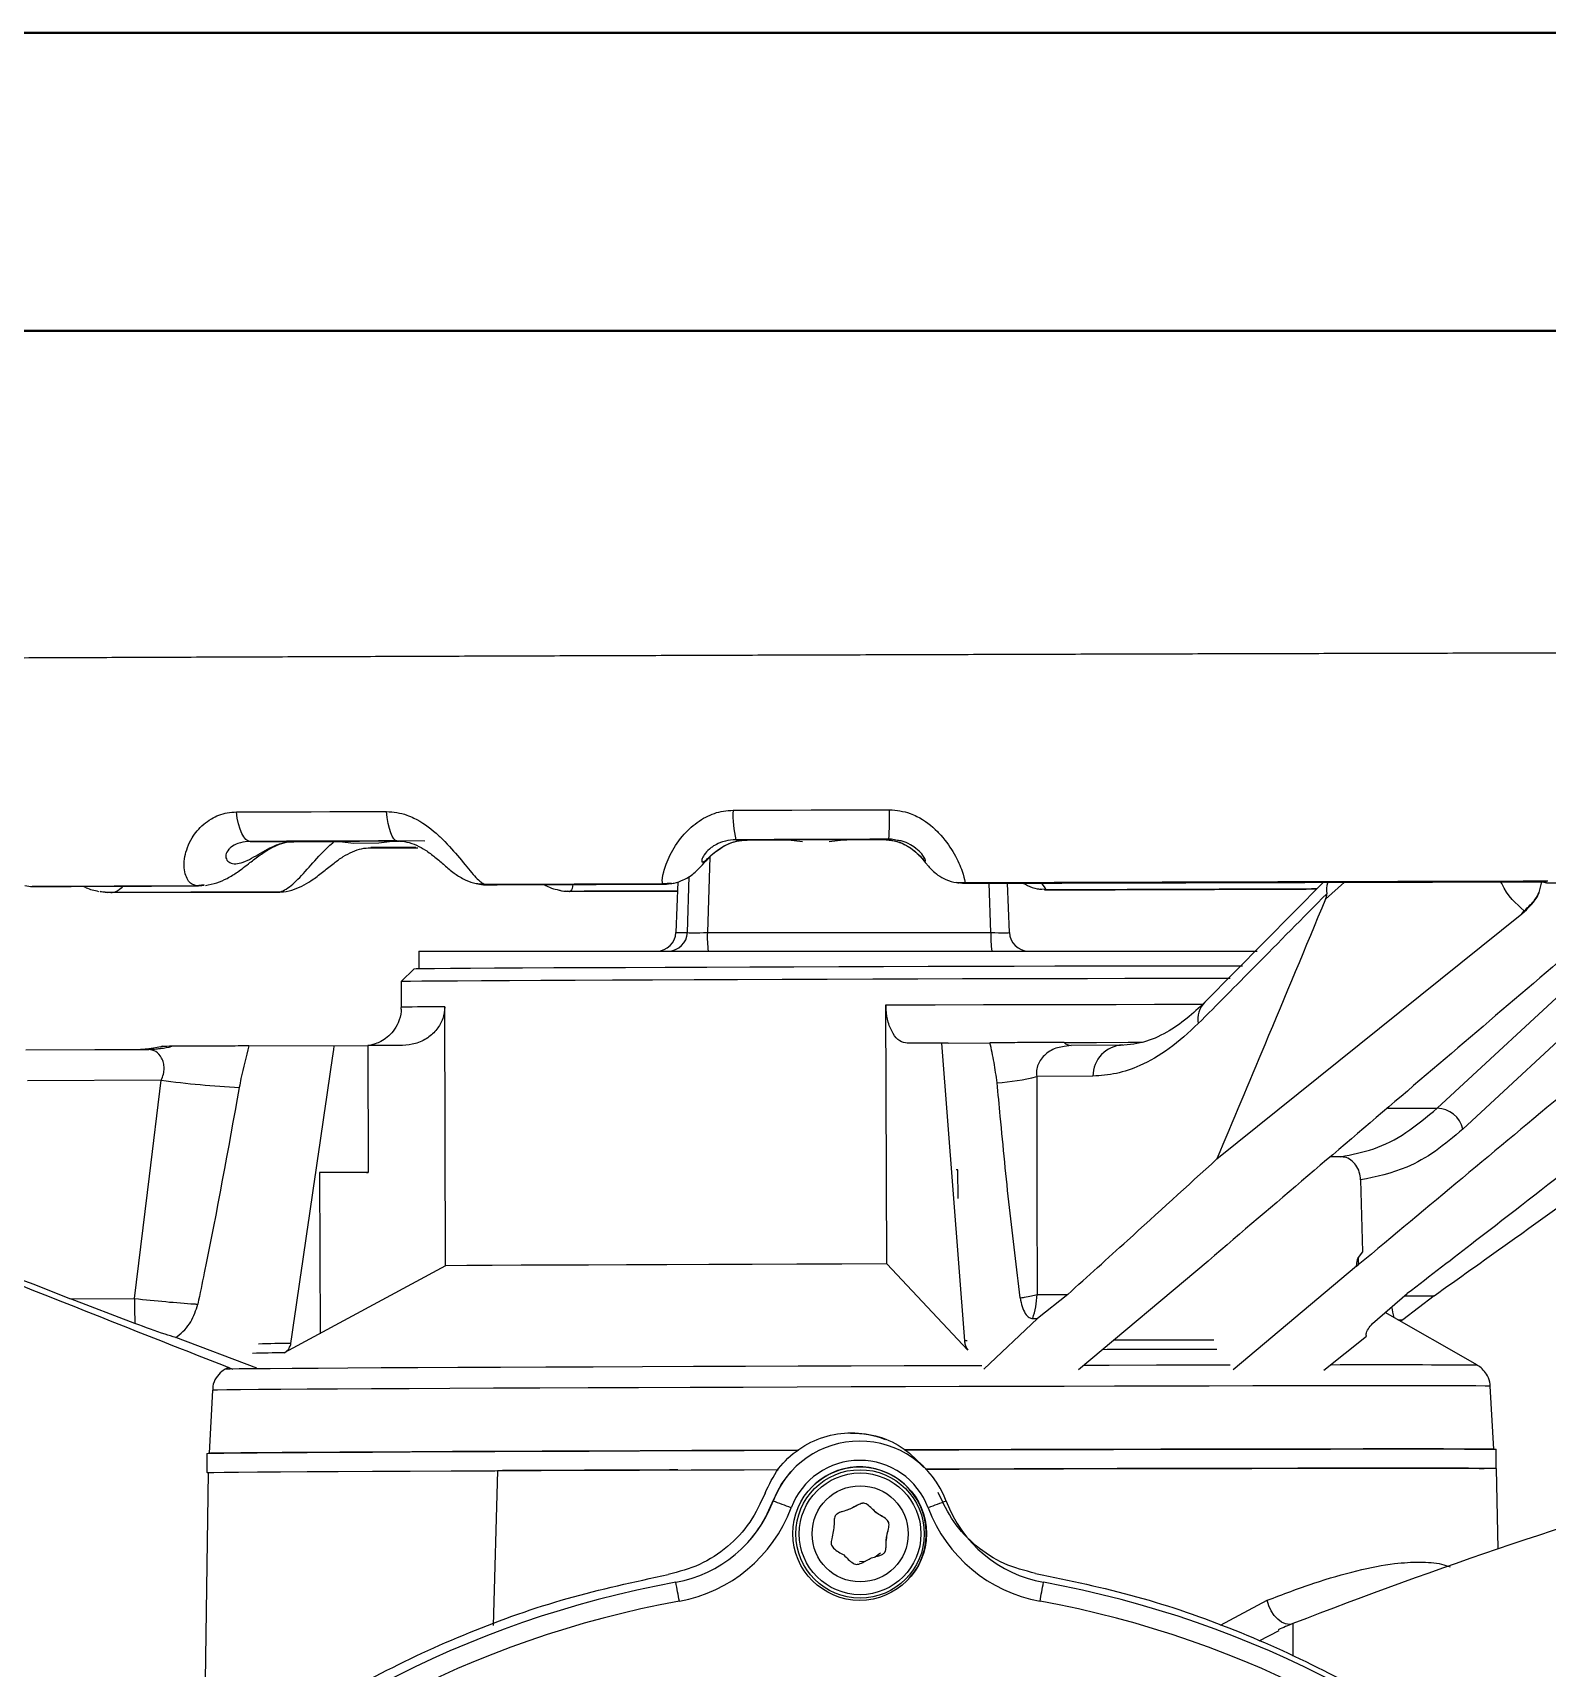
# Model space of a CAD drawing. Header units: millimetres. Extents: x 2104 to 4053, y 855 to 2233.
# Drawn here: x 3396.5 to 3514.5, y 2105.7 to 2233 of the extents above; entities that cross this region are included whole.
import ezdxf

# ---------------------------------------------------------------- set-up
doc = ezdxf.new("R2010")
doc.units = ezdxf.units.MM
doc.layers.add('AM_BOR', color=7, linetype='Continuous', lineweight=50)
doc.layers.add('粗实线', color=7, linetype='Continuous', lineweight=40)

# ---------------------------------------------------------------- blocks, each defined once
blk = doc.blocks.new('rA3')
at = {"layer": '粗实线'}
for p, q in [((753.384, 421.26), (333.384, 421.26)), ((748.384, 416.26), (358.384, 416.26))]:
    blk.add_line(p, q, dxfattribs=at)

msp = doc.modelspace()

# ---------------------------------------------------------------- linework, layer by layer
at = {"color": 7, "linetype": 'Continuous', "lineweight": 25}
for p, q in [((3413.444, 2170.074), (3416.868, 2170.067)), ((3420.445, 2170.077), (3421.491, 2169.951)), ((3421.491, 2169.951), (3423.463, 2169.958)), ((3423.463, 2169.958), (3424.511, 2170.092)), ((3424.511, 2170.092), (3425.061, 2170.094)), ((3427.055, 2170.105), (3424.885, 2170.116)), ((3451.278, 2170.207), (3452.158, 2170.191)), ((3455.388, 2170.198), (3456.479, 2170.072)), ((3458.532, 2170.079), (3459.623, 2170.211)), ((3462.769, 2170.225), (3463.196, 2170.245)), ((3449.256, 2168.869), (3449.059, 2162.987)), ((3447.501, 2162.987), (3447.648, 2167.347)), ((3409.24, 2166.628), (3396.467, 2166.575)), ((3396.559, 2166.566), (3396.855, 2166.564)), ((3409.52, 2166.613), (3396.855, 2166.564)), ((3401.775, 2166.165), (3402.353, 2166.107)), ((3402.707, 2166.098), (3402.437, 2166.098)), ((3402.606, 2166.1), (3402.711, 2166.099)), ((3402.707, 2166.098), (3402.606, 2166.1)), ((3402.707, 2166.098), (3415.614, 2166.128)), ((3409.878, 2166.687), (3409.24, 2166.628)), ((3409.52, 2166.613), (3409.302, 2166.618)), ((3409.445, 2166.636), (3409.59, 2166.638)), ((3409.669, 2166.617), (3409.527, 2166.613)), ((3409.59, 2166.638), (3409.696, 2166.64)), ((3415.537, 2166.15), (3415.688, 2166.152)), ((3415.765, 2166.132), (3415.614, 2166.128)), ((3415.62, 2166.129), (3415.765, 2166.132)), ((3415.688, 2166.152), (3415.801, 2166.154)), ((3431.786, 2166.715), (3431.173, 2166.766)), ((3445.602, 2166.764), (3431.786, 2166.715)), ((3431.828, 2166.704), (3431.956, 2166.694)), ((3445.665, 2166.74), (3431.956, 2166.694)), ((3438.02, 2166.22), (3438.193, 2166.205)), ((3438.137, 2166.192), (3438.334, 2166.187)), ((3438.329, 2166.187), (3438.137, 2166.192)), ((3438.299, 2166.214), (3438.306, 2166.214)), ((3438.329, 2166.187), (3446.73, 2166.211)), ((3446.233, 2166.818), (3445.602, 2166.764)), ((3445.665, 2166.74), (3445.615, 2166.753)), ((3445.665, 2166.74), (3445.879, 2166.747)), ((3446.756, 2166.933), (3446.613, 2162.985)), ((3446.757, 2166.933), (3446.614, 2162.987)), ((3469.108, 2166.843), (3468.498, 2166.889)), ((3469.104, 2166.832), (3469.083, 2166.814)), ((3471.141, 2162.987), (3471.002, 2166.82)), ((3472.58, 2162.985), (3472.441, 2166.824)), ((3474.99, 2166.373), (3475.601, 2166.327)), ((3475.544, 2166.3), (3475.317, 2166.307)), ((3475.317, 2166.307), (3475.54, 2166.301)), ((3497.043, 2166.894), (3487.795, 2157.554)), ((3498.671, 2166.899), (3497.206, 2165.587)), ((3505.9, 2149.308), (3525.014, 2167.001)), ((3513.835, 2166.088), (3513.84, 2166.1)), ((3513.842, 2166.1), (3514.041, 2166.938)), ((3514.096, 2166.94), (3514.06, 2166.939)), ((3514.06, 2166.939), (3514.094, 2166.928)), ((3514.093, 2166.929), (3514.423, 2166.844)), ((3514.094, 2166.929), (3514.096, 2166.941)), ((3514.423, 2166.844), (3514.398, 2166.963)), ((3488.749, 2145.356), (3512.5, 2164.449)), ((3512.5, 2164.449), (3512.676, 2164.675)), ((3512.5, 2164.449), (3512.699, 2164.61)), ((3446.614, 2162.987), (3447.501, 2162.987)), ((3449.059, 2162.987), (3471.141, 2162.987)), ((3426.597, 2161.539), (3426.597, 2160.178)), ((3426.597, 2161.539), (3491.882, 2161.539)), ((3426.21, 2160.167), (3425.213, 2159.164)), ((3425.213, 2159.164), (3425.22, 2157.164)), ((3428.665, 2137.038), (3428.602, 2157.203)), ((3463.033, 2137.184), (3462.969, 2157.348)), ((3406.624, 2153.971), (3405.826, 2153.843)), ((3413.351, 2154.155), (3422.621, 2154.184)), ((3425.319, 2154.192), (3422.621, 2154.184)), ((3422.621, 2154.184), (3422.652, 2144.303)), ((3467.282, 2154.376), (3464.625, 2154.359)), ((3467.805, 2154.377), (3467.282, 2154.376)), ((3467.282, 2154.376), (3469.086, 2131.204)), ((3467.805, 2154.377), (3471.065, 2154.4)), ((3477.385, 2154.196), (3476.849, 2154.103)), ((3481.393, 2154.225), (3477.372, 2154.196)), ((3406.516, 2151.478), (3396.113, 2151.446)), ((3479.079, 2151.802), (3474.709, 2151.771)), ((3468.576, 2144.501), (3468.44, 2144.5)), ((3468.583, 2142.266), (3468.576, 2144.501)), ((3498.392, 2145.523), (3497.565, 2145.522)), ((3422.652, 2144.303), (3418.856, 2144.291)), ((3418.856, 2144.291), (3418.896, 2131.742)), ((3422.523, 2144.302), (3422.652, 2144.303)), ((3499.934, 2143.726), (3500.073, 2138.115)), ((3500.073, 2138.115), (3499.751, 2137.681)), ((3428.665, 2137.038), (3416.1, 2130.254)), ((3469.347, 2130.479), (3463.033, 2137.184)), ((3477.973, 2128.974), (3488.061, 2137.432)), ((3488.061, 2137.432), (3488.076, 2137.432)), ((3499.61, 2136.997), (3490.005, 2128.929)), ((3499.61, 2136.997), (3499.756, 2137.11)), ((3399.452, 2134.477), (3404.441, 2134.493)), ((3404.466, 2132.55), (3399.452, 2134.477)), ((3474.742, 2134.794), (3477.129, 2134.812)), ((3477.129, 2134.812), (3474.776, 2132.935)), ((3500.864, 2132.55), (3503.571, 2134.868)), ((3505.66, 2134.702), (3503.232, 2132.842)), ((3503.375, 2134.701), (3505.66, 2134.702)), ((3474.776, 2132.935), (3470.586, 2128.998)), ((3474.398, 2132.929), (3474.776, 2132.935)), ((3509.027, 2129.289), (3501.856, 2133.4)), ((3502.835, 2132.839), (3503.232, 2132.842)), ((3503.232, 2132.842), (3503.049, 2132.716)), ((3413.973, 2129.06), (3407.651, 2131.448)), ((3469.293, 2131.205), (3469.086, 2131.204)), ((3497.079, 2128.898), (3500.38, 2131.554)), ((3411.751, 2129.13), (3411.497, 2128.982)), ((3410.505, 2127.351), (3410.263, 2122.443)), ((3510.303, 2122.758), (3510.03, 2127.665)), ((3510.487, 2121.254), (3510.483, 2122.751)), ((3410.083, 2122.434), (3410.088, 2120.934)), ((3410.183, 2120.935), (3409.828, 2096.188)), ((3432.716, 2121.085), (3432.376, 2109.043)), ((3455.59, 2121.029), (3455.567, 2121.004)), ((3510.657, 2114.999), (3510.528, 2121.251)), ((3454.113, 2118.578), (3454.121, 2118.587)), ((3454.163, 2118.701), (3454.178, 2118.717)), ((3461.361, 2114.025), (3460.912, 2113.979)), ((3489.032, 2109.045), (3492.654, 2110.998)), ((3493.562, 2108.61), (3492.012, 2107.81))]:
    msp.add_line(p, q, dxfattribs=at)
at = {"color": 7, "linetype": 'Continuous', "lineweight": 25, "flags": 128}
for points in [[(3412.375, 2172.369), (3413.822, 2172.375), (3415.273, 2172.38), (3416.729, 2172.386), (3418.19, 2172.391), (3419.655, 2172.397), (3421.124, 2172.402), (3422.597, 2172.407), (3424.074, 2172.413)], [(3413.444, 2170.074), (3413.273, 2170.115), (3413.106, 2170.236), (3412.946, 2170.434), (3412.798, 2170.704), (3412.663, 2171.042), (3412.546, 2171.438), (3412.45, 2171.884), (3412.375, 2172.369)], [(3424.885, 2170.116), (3424.756, 2170.157), (3424.629, 2170.278), (3424.508, 2170.476), (3424.395, 2170.747), (3424.293, 2171.085), (3424.204, 2171.481), (3424.131, 2171.927), (3424.074, 2172.413)], [(3451.062, 2172.506), (3452.583, 2172.51), (3454.105, 2172.515), (3455.628, 2172.52), (3457.151, 2172.525), (3458.675, 2172.53), (3460.199, 2172.535), (3461.723, 2172.54), (3463.247, 2172.544)], [(3424.885, 2170.116), (3423.441, 2170.111), (3422, 2170.106), (3420.564, 2170.101), (3419.131, 2170.095), (3417.703, 2170.09), (3416.279, 2170.085), (3414.859, 2170.079), (3413.444, 2170.074)], [(3424.511, 2170.092), (3424.001, 2170.09), (3423.492, 2170.088), (3422.982, 2170.086), (3422.474, 2170.084), (3421.966, 2170.082), (3421.458, 2170.081), (3420.952, 2170.079), (3420.445, 2170.077)], [(3463.196, 2170.245), (3461.705, 2170.24), (3460.215, 2170.236), (3458.724, 2170.231), (3457.234, 2170.226), (3455.744, 2170.222), (3454.255, 2170.217), (3452.766, 2170.212), (3451.278, 2170.207)], [(3459.623, 2170.211), (3459.093, 2170.21), (3458.564, 2170.208), (3458.034, 2170.206), (3457.505, 2170.205), (3456.975, 2170.203), (3456.446, 2170.201), (3455.917, 2170.2), (3455.388, 2170.198)], [(3422.678, 2169.572), (3422.725, 2169.572), (3424.167, 2169.576), (3425.614, 2169.58), (3426.515, 2169.582)], [(3528.726, 2166.972), (3518.154, 2157.179), (3507.898, 2147.683)], [(3426.21, 2160.167), (3426.39, 2160.174), (3426.928, 2160.182), (3427.818, 2160.191), (3429.051, 2160.201), (3430.614, 2160.212), (3432.491, 2160.224), (3434.66, 2160.236), (3437.1, 2160.248), (3439.784, 2160.261), (3442.685, 2160.273), (3445.77, 2160.286), (3449.009, 2160.299), (3452.365, 2160.311), (3455.804, 2160.323), (3459.29, 2160.335), (3462.785, 2160.346), (3466.251, 2160.356), (3469.654, 2160.365), (3472.956, 2160.373), (3476.122, 2160.38), (3479.119, 2160.386), (3481.915, 2160.391), (3484.48, 2160.395), (3486.788, 2160.397), (3488.814, 2160.398), (3490.536, 2160.398), (3490.729, 2160.398)], [(3489.772, 2159.402), (3488.856, 2159.402), (3486.689, 2159.4), (3484.249, 2159.397), (3481.563, 2159.393), (3478.657, 2159.388), (3475.561, 2159.381), (3472.307, 2159.373), (3468.929, 2159.365), (3465.46, 2159.355), (3461.938, 2159.345), (3458.397, 2159.334), (3454.874, 2159.322), (3451.406, 2159.31), (3448.028, 2159.297), (3444.774, 2159.284), (3441.678, 2159.271), (3438.772, 2159.258), (3436.085, 2159.245), (3433.646, 2159.233), (3431.478, 2159.221), (3429.605, 2159.209), (3428.046, 2159.198), (3426.816, 2159.188), (3425.929, 2159.179), (3425.393, 2159.171), (3425.213, 2159.164)], [(3462.969, 2157.348), (3466.808, 2157.359), (3470.564, 2157.369), (3474.194, 2157.378), (3477.651, 2157.386), (3480.893, 2157.392), (3483.881, 2157.397), (3486.578, 2157.4), (3487.646, 2157.401)], [(3395.989, 2153.858), (3401.346, 2153.875), (3405.554, 2153.887)], [(3405.554, 2153.887), (3405.144, 2153.881), (3404.913, 2153.876)], [(3476.835, 2154.423), (3479.354, 2154.429), (3481.828, 2154.435), (3482.956, 2154.438)], [(3404.441, 2134.493), (3405.603, 2144.005), (3406.516, 2151.478)], [(3474.709, 2151.771), (3474.728, 2142.264), (3474.742, 2134.794)], [(3502.067, 2149.3), (3502.68, 2149.301), (3503.763, 2149.304), (3504.836, 2149.306), (3505.9, 2149.308)], [(3463.033, 2137.184), (3459.519, 2137.173), (3456.013, 2137.161), (3452.549, 2137.149), (3449.163, 2137.137), (3445.889, 2137.124), (3442.76, 2137.111), (3439.808, 2137.098), (3437.062, 2137.086), (3434.551, 2137.073), (3432.3, 2137.061), (3430.331, 2137.049), (3428.665, 2137.038)], [(3499.751, 2137.681), (3499.754, 2137.361), (3499.756, 2137.11)], [(3488.738, 2130.524), (3486.801, 2130.52), (3483.576, 2130.514), (3480.196, 2130.507), (3479.869, 2130.506)], [(3488.497, 2131.249), (3486.554, 2131.246), (3483.329, 2131.239), (3480.725, 2131.234)], [(3460.262, 2129.227), (3456.126, 2129.214), (3452.021, 2129.2), (3447.974, 2129.185), (3444.016, 2129.171), (3440.176, 2129.156), (3436.479, 2129.141), (3432.955, 2129.125), (3429.627, 2129.11), (3426.519, 2129.095), (3423.655, 2129.081), (3421.055, 2129.066), (3418.737, 2129.053), (3416.718, 2129.04), (3415.013, 2129.027), (3413.634, 2129.015), (3412.591, 2129.005), (3411.892, 2128.995), (3411.541, 2128.986), (3411.497, 2128.982)], [(3470.432, 2129.257), (3468.503, 2129.252), (3464.398, 2129.24), (3460.262, 2129.227)], [(3489.776, 2129.301), (3487.569, 2129.297), (3484.045, 2129.29), (3480.349, 2129.282), (3478.376, 2129.278)], [(3460.267, 2127.602), (3456.047, 2127.588), (3451.857, 2127.574), (3447.728, 2127.559), (3443.689, 2127.544), (3439.77, 2127.529), (3435.998, 2127.513), (3432.401, 2127.498), (3429.005, 2127.482), (3425.835, 2127.467), (3422.912, 2127.452), (3420.258, 2127.438), (3417.893, 2127.424), (3415.833, 2127.41), (3414.093, 2127.398), (3412.686, 2127.386), (3411.622, 2127.375), (3410.908, 2127.365), (3410.55, 2127.356), (3410.505, 2127.351)], [(3510.03, 2127.665), (3509.985, 2127.669), (3509.627, 2127.675), (3508.913, 2127.681), (3507.849, 2127.685), (3506.441, 2127.688), (3504.702, 2127.69), (3502.642, 2127.69), (3500.276, 2127.69), (3497.623, 2127.687), (3494.7, 2127.684), (3491.529, 2127.679), (3488.133, 2127.673), (3484.536, 2127.666), (3480.764, 2127.658), (3476.845, 2127.648), (3472.806, 2127.638), (3468.677, 2127.627), (3464.487, 2127.615), (3460.267, 2127.602)], [(3464.41, 2122.7), (3464.483, 2122.7), (3468.654, 2122.712), (3472.767, 2122.723), (3476.792, 2122.734), (3480.701, 2122.743), (3484.467, 2122.751), (3488.063, 2122.759), (3491.464, 2122.765), (3494.647, 2122.769), (3497.588, 2122.773), (3500.268, 2122.775), (3502.668, 2122.776), (3504.77, 2122.776), (3506.56, 2122.775), (3508.026, 2122.772), (3509.156, 2122.768), (3509.944, 2122.763), (3510.384, 2122.756), (3510.483, 2122.751)], [(3510.303, 2122.75), (3510.204, 2122.756), (3509.766, 2122.762), (3508.981, 2122.767), (3507.855, 2122.771), (3506.395, 2122.774), (3504.611, 2122.776), (3502.516, 2122.776), (3500.125, 2122.775), (3497.455, 2122.772), (3494.524, 2122.769), (3491.353, 2122.764), (3487.963, 2122.758), (3484.38, 2122.751), (3480.628, 2122.742), (3476.733, 2122.733), (3472.722, 2122.723), (3468.624, 2122.711), (3464.468, 2122.699), (3464.41, 2122.699)], [(3410.083, 2122.434), (3410.182, 2122.441), (3410.622, 2122.45), (3411.409, 2122.46), (3412.54, 2122.471), (3414.005, 2122.483), (3415.796, 2122.496), (3417.898, 2122.51), (3420.297, 2122.524), (3422.977, 2122.538), (3425.919, 2122.553), (3429.101, 2122.568), (3432.503, 2122.584), (3436.099, 2122.599), (3439.865, 2122.614), (3443.774, 2122.63), (3447.799, 2122.645), (3451.911, 2122.659), (3456.082, 2122.673), (3456.157, 2122.674)], [(3456.156, 2122.673), (3456.097, 2122.673), (3451.941, 2122.659), (3447.843, 2122.644), (3443.833, 2122.629), (3439.938, 2122.614), (3436.185, 2122.599), (3432.602, 2122.584), (3429.213, 2122.568), (3426.042, 2122.553), (3423.11, 2122.538), (3420.44, 2122.524), (3418.049, 2122.51), (3415.955, 2122.497), (3414.171, 2122.484), (3412.711, 2122.472), (3411.584, 2122.461), (3410.799, 2122.45), (3410.361, 2122.441), (3410.263, 2122.435)], [(3410.172, 2120.929), (3410.099, 2120.933), (3410.187, 2120.941), (3410.626, 2120.95), (3411.414, 2120.96), (3412.545, 2120.971), (3414.01, 2120.983), (3415.8, 2120.996), (3417.902, 2121.01), (3420.302, 2121.024), (3422.982, 2121.038), (3425.923, 2121.053), (3429.106, 2121.068), (3432.507, 2121.084), (3436.103, 2121.099), (3439.869, 2121.114), (3443.778, 2121.13), (3447.803, 2121.145), (3451.916, 2121.159), (3454.589, 2121.168)], [(3454.113, 2118.578), (3454.811, 2120.01), (3455.567, 2121.004)], [(3510.528, 2121.251), (3510.483, 2121.255), (3510.121, 2121.261), (3509.401, 2121.267), (3508.326, 2121.271), (3506.905, 2121.274), (3505.149, 2121.276), (3503.069, 2121.277), (3500.681, 2121.276), (3498.002, 2121.274), (3495.051, 2121.27), (3491.85, 2121.265), (3488.421, 2121.259), (3484.79, 2121.252), (3480.982, 2121.244), (3477.025, 2121.234), (3472.947, 2121.224), (3468.778, 2121.212), (3466.08, 2121.205)], [(3466.08, 2121.204), (3468.659, 2121.212), (3472.772, 2121.223), (3476.796, 2121.234), (3480.705, 2121.243), (3484.471, 2121.251), (3488.068, 2121.259), (3491.469, 2121.265), (3494.652, 2121.269), (3497.593, 2121.273), (3500.273, 2121.275), (3502.673, 2121.276), (3504.775, 2121.276), (3506.565, 2121.275), (3508.03, 2121.272), (3509.161, 2121.268), (3509.559, 2121.266)], [(3453.303, 2116.952), (3453.591, 2117.45), (3454.113, 2118.578)], [(3462.54, 2114.699), (3462.468, 2114.623), (3462.131, 2114.348)], [(3494.566, 2109.144), (3494.384, 2109.119), (3494.088, 2109.158), (3493.784, 2109.292), (3493.487, 2109.513), (3493.214, 2109.811), (3492.976, 2110.17), (3492.786, 2110.572), (3492.654, 2110.998)], [(3494.658, 2109.18), (3494.659, 2109.035), (3494.66, 2108.483), (3494.663, 2107.52), (3494.666, 2106.653)]]:
    msp.add_lwpolyline(points, dxfattribs=at)
at = {"color": 7, "linetype": 'Continuous', "lineweight": 25}
for centre, radius in [((3460.92, 2116.189), 5.2), ((3460.949, 2116.163), 5), ((3460.954, 2116.168), 4.739), ((3460.956, 2116.17), 3.742)]:
    msp.add_circle(centre, radius, dxfattribs=at)
for centre, radius, start, end in [((3458.981, 2172.093), 7.93, 177.02167, 193.76212), ((3435.565, 2172.014), 27.687, 356.33674, 1.09761), ((3514.395, 2165.267), 1.818, 199.01616, 201.19514), ((3445.116, 2163.039), 1.499, 270.02192, 358.02403), ((3446.003, 2163.039), 1.499, 270.02192, 358.02403), ((3458.032, 2162.634), 8.979, 177.74692, 187.00238), ((3480.113, 2162.634), 8.979, 177.74692, 187.00238), ((3474.077, 2163.039), 1.499, 181.97597, 269.97808), ((3428.458, 2022.438), 134.765, 89.93881, 91.37684), ((3489.208, 2156.215), 1.947, 136.56248, 189.56624), ((3405.534, 2161.024), 7.136, 270.16394, 284.82777), ((3407.296, 2139.69), 14.435, 89.74543, 92.98767), ((3477.412, 2155.039), 0.843, 226.86589, 268.18489), ((3481.523, 2151.784), 2.444, 92.80933, 179.5764), ((3416.247, 2225.465), 74.624, 262.5075, 267.20047), ((3470.71, 2167.403), 16.136, 273.24429, 284.35077), ((3505.827, 2147.177), 2.132, 13.71892, 88.03109), ((3542.01, 2135.275), 137.571, 180.32599, 181.13508), ((3467.487, 2135.167), 7.264, 342.05576, 357.06186), ((3510.142, 2135.092), 7.896, 189.04813, 195.2397), ((3416.611, 2044.214), 86.769, 89.99688, 91.65183), ((3416.117, 2043.071), 87.183, 90.01115, 91.63976), ((3645.059, 1720.521), 416.745, 101.22027, 111.15509), ((3501.645, 1281.723), 847.598, 89.500971, 90.271101), ((3460.302, 2116.786), 7.2, 68.50928, 90.72361), ((3460.918, 2116.186), 7.2, 20.58662, 159.41319), ((3460.92, 2116.189), 5.7, 20.58662, 159.4132), ((3460.912, 2116.179), 5.2, 317.72621, 137.72594), ((3444.816, 2122.234), 10, 280.30601, 339.41336), ((3444.819, 2122.236), 11.5, 280.30601, 339.41336), ((3444.802, 2122.218), 10, 317.72608, 339.41336), ((3399.319, 1969.461), 159.019, 69.27821, 69.81918), ((3579.167, 1818.655), 320.112, 110.38598, 110.65385), ((3477.022, 2122.236), 11.5, 200.58678, 259.69378), ((3477.02, 2122.234), 10, 200.58678, 259.69378), ((3460.918, 2033.686), 80, 100.30599, 169.69399), ((3265.433, 2078.31), 184.351, 10.18952, 10.65499), ((3203.573, 2160.653), 275.911, 349.61597, 349.92679), ((3460.918, 2033.685), 80, 10.30621, 79.69381), ((3460.92, 2033.689), 78.5, 100.30599, 169.69399), ((3460.92, 2033.688), 78.5, 10.30621, 79.69381), ((3501.876, 2090.528), 20, 111.15509, 114.6915)]:
    msp.add_arc(centre, radius, start, end, dxfattribs=at)
for centre, major_axis, ratio, start_param, end_param in [((3449.003, 2163.039), (1.503, 0.05), 0.0360849, 3.1792312, 4.7488095), ((3471.077, 2163.039), (1.503, -0.055), 0.033278, 4.7560801, 6.3256584)]:
    msp.add_ellipse(centre, major_axis=major_axis, ratio=ratio, start_param=start_param, end_param=end_param, dxfattribs=at)
for points, knots in [([(3590.446, 2184.84), (3589.815, 2184.84), (3588.253, 2184.842), (3585.435, 2184.843), (3582.045, 2184.843), (3578.375, 2184.842), (3574.449, 2184.84), (3570.27, 2184.837), (3565.849, 2184.833), (3561.195, 2184.827), (3556.319, 2184.82), (3551.231, 2184.813), (3545.942, 2184.804), (3540.465, 2184.794), (3534.811, 2184.783), (3528.992, 2184.771), (3523.023, 2184.758), (3516.915, 2184.744), (3510.682, 2184.729), (3504.339, 2184.713), (3497.899, 2184.696), (3491.376, 2184.679), (3484.784, 2184.661), (3478.14, 2184.642), (3471.456, 2184.622), (3464.748, 2184.601), (3458.031, 2184.58), (3451.32, 2184.559), (3444.628, 2184.536), (3437.972, 2184.514), (3431.366, 2184.491), (3424.825, 2184.467), (3418.363, 2184.443), (3411.994, 2184.419), (3405.732, 2184.395), (3399.591, 2184.371), (3393.586, 2184.346), (3387.728, 2184.321), (3382.032, 2184.297), (3376.509, 2184.272), (3371.172, 2184.248), (3366.032, 2184.223), (3361.102, 2184.199), (3356.391, 2184.176), (3351.911, 2184.152), (3347.671, 2184.129), (3343.68, 2184.106), (3339.947, 2184.084), (3336.481, 2184.062), (3333.289, 2184.041), (3330.377, 2184.02), (3327.751, 2184), (3325.418, 2183.981), (3323.381, 2183.963), (3321.644, 2183.945), (3320.206, 2183.928), (3319.069, 2183.912), (3318.196, 2183.894), (3317.763, 2183.883), (3317.34, 2183.861), (3317.004, 2183.834), (3316.584, 2183.783), (3316.066, 2183.695), (3315.352, 2183.523), (3314.467, 2183.219), (3313.461, 2182.736), (3312.412, 2182.046), (3311.391, 2181.133), (3310.466, 2179.993), (3309.715, 2178.657), (3309.195, 2177.176), (3308.934, 2175.565), (3308.975, 2173.918), (3309.317, 2172.335), (3309.89, 2170.93), (3310.638, 2169.716), (3311.509, 2168.696), (3312.455, 2167.869), (3313.425, 2167.23), (3314.367, 2166.767), (3315.213, 2166.461), (3315.918, 2166.278), (3316.447, 2166.179), (3316.743, 2166.138), (3316.84, 2166.128), (3316.859, 2166.126)], [0, 0, 0, 0, 0.0110684, 0.0273711, 0.0436679, 0.0599607, 0.0762506, 0.0925385, 0.1088249, 0.12511, 0.1413943, 0.1576779, 0.1739609, 0.1902435, 0.2065257, 0.2228075, 0.2390892, 0.2553706, 0.2716519, 0.287933, 0.304214, 0.320495, 0.3367758, 0.3530566, 0.3693373, 0.3856181, 0.4018988, 0.4181795, 0.4344602, 0.4507409, 0.4670217, 0.4833025, 0.4995834, 0.5158643, 0.5321454, 0.5484266, 0.5647079, 0.5809894, 0.5972711, 0.613553, 0.6298353, 0.6461179, 0.662401, 0.6786847, 0.694969, 0.7112543, 0.7275406, 0.7438285, 0.7601184, 0.7764109, 0.7927073, 0.8090091, 0.8253193, 0.8416426, 0.8579882, 0.874375, 0.8908477, 0.9075372, 0.9250134, 0.9304388, 0.9336287, 0.9354293, 0.9371416, 0.9389823, 0.9413668, 0.9441481, 0.9471667, 0.9505105, 0.9540906, 0.9578127, 0.9616135, 0.9654544, 0.9696284, 0.9735231, 0.9771757, 0.9806185, 0.9838633, 0.9869091, 0.9897422, 0.9923293, 0.9945963, 0.9964557, 0.998026, 0.9996193, 1, 1, 1, 1]), ([(3409.24, 2166.628), (3409.12, 2166.668), (3408.745, 2166.792), (3408.317, 2167.477), (3408.256, 2168.799), (3408.774, 2170.253), (3409.61, 2171.279), (3410.557, 2171.958), (3411.438, 2172.315), (3412.137, 2172.356), (3412.375, 2172.369)], [0, 0, 0, 0, 0.0880306, 0.2748876, 0.4633822, 0.6333103, 0.7648871, 0.8297336, 0.9421013, 1, 1, 1, 1]), ([(3424.074, 2172.413), (3424.609, 2172.358), (3425.342, 2172.283), (3426.671, 2171.702), (3427.546, 2171.075), (3428.67, 2170.044), (3429.697, 2168.878), (3430.741, 2167.56), (3431.401, 2166.882), (3431.695, 2166.754), (3431.786, 2166.715)], [0, 0, 0, 0, 0.1248875, 0.1708193, 0.3322837, 0.3676705, 0.5383622, 0.7277038, 0.9154005, 1, 1, 1, 1]), ([(3445.602, 2166.764), (3445.583, 2166.804), (3445.519, 2166.934), (3445.595, 2167.611), (3446.059, 2168.935), (3446.957, 2170.39), (3448.009, 2171.415), (3449.1, 2172.095), (3450.069, 2172.451), (3450.81, 2172.492), (3451.062, 2172.506)], [0, 0, 0, 0, 0.0824049, 0.2704144, 0.4600715, 0.6310477, 0.7634363, 0.8286829, 0.9417441, 1, 1, 1, 1]), ([(3463.247, 2172.544), (3463.793, 2172.489), (3464.539, 2172.414), (3465.837, 2171.833), (3466.648, 2171.204), (3467.611, 2170.173), (3468.393, 2169.005), (3468.952, 2167.686), (3469.119, 2167.016), (3469.11, 2166.883), (3469.108, 2166.843)], [0, 0, 0, 0, 0.1256744, 0.1718955, 0.3343775, 0.3699869, 0.5417546, 0.7322897, 0.9211696, 1, 1, 1, 1]), ([(3409.96, 2166.644), (3410.265, 2166.702), (3410.876, 2166.82), (3411.699, 2167.201), (3412.54, 2167.727), (3413.335, 2168.347), (3414.176, 2169), (3414.972, 2169.524), (3415.743, 2169.877), (3416.369, 2170.051), (3416.713, 2170.048), (3416.848, 2170.046)], [0, 0, 0, 0, 0.1163413, 0.2329851, 0.3637291, 0.5299073, 0.6552032, 0.7646515, 0.8529311, 0.9421255, 1, 1, 1, 1]), ([(3413.444, 2170.074), (3413.184, 2170.055), (3412.848, 2170.031), (3412.347, 2169.868), (3412.023, 2169.69), (3411.68, 2169.37), (3411.502, 2168.972), (3411.616, 2168.585), (3411.953, 2168.353), (3412.44, 2168.315), (3413.022, 2168.48), (3413.668, 2168.814), (3414.378, 2169.248), (3415.178, 2169.683), (3416.03, 2170.005), (3416.598, 2170.047), (3416.868, 2170.067)], [0, 0, 0, 0, 0.0591805, 0.0764019, 0.1316892, 0.1593134, 0.2338187, 0.3263032, 0.4272087, 0.5354068, 0.6422179, 0.7354441, 0.8101945, 0.8743386, 0.9403152, 1, 1, 1, 1]), ([(3415.62, 2166.129), (3415.678, 2166.138), (3416.01, 2166.191), (3416.71, 2166.64), (3417.822, 2167.795), (3418.882, 2169.068), (3419.696, 2169.808), (3419.991, 2170.075)], [0, 0, 0, 0, 0.0608204, 0.3478166, 0.619718, 0.8623942, 1, 1, 1, 1]), ([(3416.868, 2170.067), (3416.871, 2170.067), (3417.602, 2170.069), (3418.777, 2170.072), (3420.02, 2170.075), (3420.445, 2170.077)], [0, 0, 0, 0, 0.0030294, 0.6583674, 1, 1, 1, 1]), ([(3424.93, 2170.109), (3425.169, 2170.095), (3425.65, 2170.066), (3426.416, 2169.793), (3427.186, 2169.367), (3427.922, 2168.802), (3428.597, 2168.205), (3429.251, 2167.643), (3430.01, 2167.159), (3430.689, 2166.851), (3431.12, 2166.794), (3431.258, 2166.776)], [0, 0, 0, 0, 0.0919755, 0.1847131, 0.2784811, 0.4017715, 0.5535406, 0.7090815, 0.8388009, 0.9480409, 1, 1, 1, 1]), ([(3451.278, 2170.207), (3451.002, 2170.188), (3450.645, 2170.164), (3450.079, 2170.001), (3449.689, 2169.824), (3449.211, 2169.503), (3448.826, 2169.104), (3448.628, 2168.717), (3448.604, 2168.484), (3448.713, 2168.444), (3448.937, 2168.608), (3449.285, 2168.941), (3449.786, 2169.373), (3450.471, 2169.808), (3451.292, 2170.129), (3451.879, 2170.171), (3452.158, 2170.191)], [0, 0, 0, 0, 0.0591802, 0.0764017, 0.1316885, 0.159313, 0.2338179, 0.3263018, 0.4272068, 0.5354045, 0.6422156, 0.7354423, 0.8101932, 0.8743378, 0.9403148, 1, 1, 1, 1]), ([(3450.223, 2169.631), (3450.242, 2169.644), (3450.438, 2169.783), (3450.973, 2170.004), (3451.623, 2170.188), (3452.026, 2170.169), (3452.159, 2170.163)], [0, 0, 0, 0, 0.0403713, 0.4159525, 0.8081357, 1, 1, 1, 1]), ([(3452.158, 2170.191), (3452.16, 2170.191), (3452.772, 2170.192), (3453.775, 2170.194), (3454.976, 2170.197), (3455.388, 2170.198)], [0, 0, 0, 0, 0.00302903, 0.65829657, 1, 1, 1, 1]), ([(3459.623, 2170.211), (3460.029, 2170.213), (3461.214, 2170.217), (3462.18, 2170.222), (3462.766, 2170.225), (3462.769, 2170.225)], [0, 0, 0, 0, 0.3417034, 0.996971, 1, 1, 1, 1]), ([(3462.766, 2170.216), (3463.063, 2170.2), (3463.638, 2170.167), (3464.422, 2169.859), (3465.091, 2169.437), (3465.596, 2168.964), (3465.891, 2168.613), (3466.115, 2168.334), (3466.293, 2168.116), (3466.584, 2167.804), (3467.028, 2167.428), (3467.672, 2167.079), (3468.242, 2166.867), (3468.596, 2166.859), (3468.658, 2166.857)], [0, 0, 0, 0, 0.096179, 0.1865215, 0.2770214, 0.3939236, 0.5306153, 0.620244, 0.6871192, 0.7365066, 0.8056633, 0.88438, 0.979799, 1, 1, 1, 1]), ([(3462.769, 2170.225), (3463.047, 2170.207), (3463.63, 2170.17), (3464.169, 2169.959), (3464.655, 2169.717), (3465.109, 2169.421), (3465.571, 2168.993), (3465.867, 2168.662), (3466.028, 2168.499), (3466.069, 2168.539), (3465.982, 2168.772), (3465.725, 2169.158), (3465.243, 2169.62), (3464.683, 2169.93), (3464.228, 2170.108), (3463.985, 2170.141), (3463.855, 2170.159)], [0, 0, 0, 0, 0.0627114, 0.1311636, 0.1320482, 0.1994452, 0.2779862, 0.3759398, 0.4881667, 0.6018504, 0.7078716, 0.8050447, 0.8833272, 0.94487, 0.9704006, 1, 1, 1, 1]), ([(3463.855, 2170.159), (3463.704, 2170.194), (3463.488, 2170.244), (3463.263, 2170.245), (3463.196, 2170.245)], [0, 0, 0, 0, 0.6983222, 1, 1, 1, 1]), ([(3415.801, 2166.154), (3415.881, 2166.153), (3416.264, 2166.151), (3416.91, 2166.344), (3417.681, 2166.68), (3418.43, 2167.161), (3419.15, 2167.731), (3419.899, 2168.345), (3420.653, 2168.886), (3421.402, 2169.289), (3422.139, 2169.544), (3422.591, 2169.571), (3422.818, 2169.585)], [0, 0, 0, 0, 0.0281409, 0.1359295, 0.2424381, 0.357224, 0.5055858, 0.6363107, 0.7390645, 0.8283304, 0.9141316, 1, 1, 1, 1]), ([(3426.36, 2169.605), (3425.941, 2169.603), (3424.707, 2169.599), (3423.562, 2169.595), (3422.849, 2169.592), (3422.845, 2169.592)], [0, 0, 0, 0, 0.338079, 0.9969543, 1, 1, 1, 1]), ([(3446.074, 2166.788), (3446.211, 2166.8), (3446.591, 2166.835), (3447.153, 2167.051), (3447.707, 2167.362), (3448.12, 2167.692), (3448.424, 2167.986), (3448.741, 2168.33), (3449.086, 2168.712), (3449.56, 2169.193), (3450.018, 2169.496), (3450.223, 2169.631)], [0, 0, 0, 0, 0.0606613, 0.1677702, 0.265761, 0.3519955, 0.4356854, 0.5432228, 0.7251305, 0.8771899, 1, 1, 1, 1]), ([(3395.906, 2166.632), (3396.105, 2166.601), (3396.33, 2166.566), (3396.536, 2166.566), (3396.559, 2166.566)], [0, 0, 0, 0, 0.8864466, 1, 1, 1, 1]), ([(3396.559, 2166.566), (3397.684, 2166.57), (3401.851, 2166.588), (3406.158, 2166.605), (3409.302, 2166.618)], [0, 0, 0, 0, 0.2701139, 1, 1, 1, 1]), ([(3400.443, 2166.592), (3400.52, 2166.551), (3400.886, 2166.36), (3401.311, 2166.265), (3401.646, 2166.19)], [0, 0, 0, 0, 0.2097277, 1, 1, 1, 1]), ([(3402.437, 2166.098), (3402.249, 2166.107), (3402.031, 2166.117), (3401.806, 2166.159), (3401.775, 2166.165)], [0, 0, 0, 0, 0.8601109, 1, 1, 1, 1]), ([(3403.535, 2166.59), (3403.344, 2166.393), (3403.105, 2166.147), (3402.777, 2166.107), (3402.711, 2166.099)], [0, 0, 0, 0, 0.7989556, 1, 1, 1, 1]), ([(3415.62, 2166.129), (3413.19, 2166.123), (3408.828, 2166.112), (3404.589, 2166.103), (3402.711, 2166.099)], [0, 0, 0, 0, 0.5569482, 1, 1, 1, 1]), ([(3409.302, 2166.618), (3409.481, 2166.628), (3409.686, 2166.639), (3409.856, 2166.682), (3409.878, 2166.687)], [0, 0, 0, 0, 0.8689721, 1, 1, 1, 1]), ([(3431.173, 2166.766), (3431.373, 2166.737), (3431.593, 2166.704), (3431.809, 2166.704), (3431.828, 2166.704)], [0, 0, 0, 0, 0.9110663, 1, 1, 1, 1]), ([(3431.258, 2166.776), (3431.417, 2166.736), (3431.653, 2166.677), (3431.902, 2166.707), (3431.983, 2166.717)], [0, 0, 0, 0, 0.673998, 1, 1, 1, 1]), ([(3431.828, 2166.704), (3436.396, 2166.72), (3440.977, 2166.737), (3445.602, 2166.753), (3445.615, 2166.753)], [0, 0, 0, 0, 0.99729135, 1, 1, 1, 1]), ([(3436.336, 2166.731), (3436.525, 2166.624), (3436.875, 2166.425), (3437.31, 2166.331), (3437.51, 2166.287)], [0, 0, 0, 0, 0.5403398, 1, 1, 1, 1]), ([(3437.51, 2166.287), (3437.588, 2166.264), (3437.837, 2166.188), (3438.111, 2166.203), (3438.299, 2166.214)], [0, 0, 0, 0, 0.3137484, 1, 1, 1, 1]), ([(3438.577, 2166.716), (3438.547, 2166.504), (3438.506, 2166.23), (3438.366, 2166.195), (3438.334, 2166.187)], [0, 0, 0, 0, 0.7733206, 1, 1, 1, 1]), ([(3446.73, 2166.211), (3445.428, 2166.208), (3442.617, 2166.199), (3439.83, 2166.192), (3438.334, 2166.187)], [0, 0, 0, 0, 0.4631032, 1, 1, 1, 1]), ([(3445.615, 2166.753), (3445.806, 2166.763), (3446.02, 2166.774), (3446.213, 2166.814), (3446.233, 2166.818)], [0, 0, 0, 0, 0.894934, 1, 1, 1, 1]), ([(3468.498, 2166.889), (3468.687, 2166.861), (3468.886, 2166.831), (3469.094, 2166.832), (3469.104, 2166.832)], [0, 0, 0, 0, 0.9502399, 1, 1, 1, 1]), ([(3514.06, 2166.939), (3511.096, 2166.931), (3505.29, 2166.917), (3496.393, 2166.893), (3487.441, 2166.868), (3478.328, 2166.842), (3472.165, 2166.824), (3469.083, 2166.814)], [0, 0, 0, 0, 0.2053502, 0.4023547, 0.5993593, 0.7996797, 1, 1, 1, 1]), ([(3469.104, 2166.832), (3469.187, 2166.832), (3473.216, 2166.845), (3481.205, 2166.87), (3492.698, 2166.904), (3503.827, 2166.935), (3510.867, 2166.954), (3514.398, 2166.963)], [0, 0, 0, 0, 0.0053247, 0.2598328, 0.5161069, 0.7573028, 1, 1, 1, 1]), ([(3514.525, 2166.975), (3511.081, 2166.966), (3504.194, 2166.948), (3493.435, 2166.918), (3482.411, 2166.885), (3474.23, 2166.86), (3469.788, 2166.845), (3469.108, 2166.843)], [0, 0, 0, 0, 0.236148, 0.472296, 0.7142868, 0.9562775, 1, 1, 1, 1]), ([(3470.622, 2166.819), (3474.21, 2166.83), (3480.759, 2166.849), (3490.164, 2166.876), (3498.548, 2166.898), (3506.532, 2166.919), (3511.535, 2166.932), (3514.041, 2166.938)], [0, 0, 0, 0, 0.2415239, 0.4407603, 0.6407778, 0.8201044, 1, 1, 1, 1]), ([(3473.625, 2166.858), (3473.748, 2166.783), (3474.084, 2166.578), (3474.602, 2166.385), (3474.991, 2166.36), (3475.113, 2166.352)], [0, 0, 0, 0, 0.28219383, 0.77503555, 1, 1, 1, 1]), ([(3475.069, 2166.832), (3475.216, 2166.62), (3475.415, 2166.332), (3475.514, 2166.307), (3475.54, 2166.301)], [0, 0, 0, 0, 0.7375744, 1, 1, 1, 1]), ([(3496.528, 2166.374), (3496.34, 2166.373), (3493.298, 2166.362), (3487.259, 2166.34), (3480.43, 2166.317), (3476.504, 2166.304), (3475.54, 2166.301)], [0, 0, 0, 0, 0.0275416, 0.4448303, 0.8637551, 1, 1, 1, 1]), ([(3475.544, 2166.3), (3476.872, 2166.305), (3481.66, 2166.321), (3488.701, 2166.345), (3494.301, 2166.366), (3496.528, 2166.374)], [0, 0, 0, 0, 0.1877882, 0.677014, 1, 1, 1, 1]), ([(3497.303, 2166.005), (3495.434, 2164.116), (3492.097, 2160.742), (3488.758, 2157.373), (3487.288, 2155.891)], [0, 0, 0, 0, 0.56, 1, 1, 1, 1]), ([(3497.206, 2165.587), (3497.237, 2165.663), (3497.278, 2165.765), (3497.303, 2165.906), (3497.306, 2165.967), (3497.304, 2165.993), (3497.303, 2166.005)], [0, 0, 0, 0, 0.6196275, 0.8294119, 0.9175065, 1, 1, 1, 1]), ([(3497.377, 2166.929), (3497.366, 2166.899), (3497.257, 2166.625), (3497.281, 2166.297), (3497.303, 2166.005)], [0, 0, 0, 0, 0.1099377, 1, 1, 1, 1]), ([(3512.676, 2164.675), (3512.03, 2165.233), (3511.347, 2165.823), (3510.874, 2166.907), (3510.848, 2166.966)], [0, 0, 0, 0, 0.9458942, 1, 1, 1, 1]), ([(3512.676, 2164.675), (3513.001, 2164.977), (3513.523, 2165.461), (3513.75, 2165.918), (3513.835, 2166.089)], [0, 0, 0, 0, 0.6248692, 1, 1, 1, 1]), ([(3512.699, 2164.61), (3513.097, 2165.003), (3513.6, 2165.502), (3513.795, 2165.986), (3513.835, 2166.088)], [0, 0, 0, 0, 0.7895341, 1, 1, 1, 1]), ([(3514.398, 2166.963), (3514.338, 2166.958), (3514.227, 2166.948), (3514.137, 2166.942), (3514.095, 2166.94)], [0, 0, 0, 0, 0.5425734, 1, 1, 1, 1]), ([(3514.423, 2166.844), (3514.732, 2166.845), (3517.552, 2166.852), (3520.315, 2166.86), (3522.774, 2166.866)], [0, 0, 0, 0, 0.1096151, 1, 1, 1, 1]), ([(3497.206, 2165.587), (3495.629, 2161.807), (3492.813, 2155.058), (3489.991, 2148.321), (3488.749, 2145.356)], [0, 0, 0, 0, 0.55999806, 1, 1, 1, 1]), ([(3519.287, 2164.06), (3514.049, 2159.586), (3503.648, 2150.701), (3493.242, 2141.834), (3488.076, 2137.432)], [0, 0, 0, 0, 0.50351983, 1, 1, 1, 1]), ([(3532.031, 2164.03), (3526.678, 2159.561), (3515.92, 2150.58), (3505.161, 2141.614), (3499.756, 2137.11)], [0, 0, 0, 0, 0.4976728, 1, 1, 1, 1]), ([(3425.188, 2157.156), (3425.197, 2157.053), (3425.232, 2156.645), (3425.018, 2155.992), (3424.627, 2155.314), (3424.151, 2154.831), (3423.668, 2154.509), (3423.223, 2154.316), (3422.875, 2154.222), (3422.677, 2154.189), (3422.623, 2154.182), (3422.608, 2154.18)], [0, 0, 0, 0, 0.0700215, 0.2747893, 0.4471165, 0.5971354, 0.7274898, 0.8377737, 0.9247615, 0.9796527, 1, 1, 1, 1]), ([(3428.602, 2157.203), (3428.571, 2156.888), (3428.508, 2156.261), (3428.019, 2155.416), (3427.284, 2154.736), (3426.348, 2154.28), (3425.656, 2154.221), (3425.319, 2154.192)], [0, 0, 0, 0, 0.190511, 0.3807243, 0.5789225, 0.7952783, 1, 1, 1, 1]), ([(3464.625, 2154.359), (3464.426, 2154.396), (3464.029, 2154.47), (3463.504, 2155.067), (3463.132, 2155.93), (3462.984, 2156.754), (3462.972, 2157.223), (3462.969, 2157.348)], [0, 0, 0, 0, 0.2409734, 0.4822257, 0.713676, 0.9238009, 1, 1, 1, 1]), ([(3487.795, 2157.554), (3487.337, 2157.118), (3486.355, 2156.185), (3484.762, 2155.12), (3482.948, 2154.312), (3481.666, 2154.227), (3480.988, 2154.183)], [0, 0, 0, 0, 0.2045856, 0.4385601, 0.7029249, 1, 1, 1, 1]), ([(3487.288, 2155.891), (3486.54, 2155.199), (3485.047, 2153.82), (3482.901, 2152.623), (3480.907, 2151.93), (3479.69, 2151.845), (3479.079, 2151.802)], [0, 0, 0, 0, 0.2800318, 0.5584059, 0.7786039, 1, 1, 1, 1]), ([(3406.651, 2154.142), (3406.598, 2154.125), (3406.354, 2154.047), (3405.964, 2153.976), (3405.572, 2153.919), (3405.338, 2153.896), (3405.202, 2153.886), (3405.166, 2153.884), (3405.149, 2153.883)], [0, 0, 0, 0, 0.07077924, 0.32303747, 0.51368707, 0.66561935, 0.84729112, 1, 1, 1, 1]), ([(3406.516, 2151.478), (3406.583, 2151.637), (3406.714, 2151.947), (3406.771, 2152.422), (3406.714, 2152.85), (3406.512, 2153.342), (3406.094, 2153.787), (3405.736, 2153.854), (3405.554, 2153.887)], [0, 0, 0, 0, 0.1251651, 0.2440023, 0.362149, 0.4834229, 0.7377951, 1, 1, 1, 1]), ([(3413.351, 2154.155), (3413.152, 2154.153), (3412.438, 2154.149), (3410.986, 2154.142), (3409.369, 2154.135), (3408.322, 2154.13), (3407.708, 2154.127), (3407.423, 2154.126), (3407.377, 2154.125), (3407.36, 2154.125)], [0, 0, 0, 0, 0.13772, 0.4960856, 0.7059806, 0.8342591, 0.9369967, 0.9760494, 1, 1, 1, 1]), ([(3413.351, 2154.155), (3413.13, 2153.311), (3412.851, 2152.243), (3412.646, 2151.158), (3412.602, 2150.93)], [0, 0, 0, 0, 0.7895012, 1, 1, 1, 1]), ([(3416.616, 2130.982), (3417.721, 2138.565), (3418.847, 2146.297), (3419.982, 2154.027), (3420.004, 2154.175)], [0, 0, 0, 0, 0.9807886, 1, 1, 1, 1]), ([(3476.835, 2154.423), (3476.74, 2154.423), (3476.5, 2154.422), (3475.631, 2154.419), (3474.466, 2154.414), (3472.811, 2154.407), (3471.646, 2154.403), (3471.065, 2154.4)], [0, 0, 0, 0, 0.0455975, 0.1148628, 0.420114, 0.7104691, 1, 1, 1, 1]), ([(3471.623, 2151.293), (3471.55, 2151.824), (3471.402, 2152.898), (3471.178, 2153.896), (3471.065, 2154.4)], [0, 0, 0, 0, 0.4945129, 1, 1, 1, 1]), ([(3476.849, 2154.103), (3476.67, 2154.082), (3476.142, 2154.017), (3475.522, 2153.636), (3475.046, 2153.145), (3474.799, 2152.716), (3474.671, 2152.24), (3474.696, 2151.93), (3474.709, 2151.771)], [0, 0, 0, 0, 0.1495403, 0.4427127, 0.5826149, 0.7184223, 0.854937, 1, 1, 1, 1]), ([(3412.602, 2150.93), (3411.728, 2146.107), (3410.706, 2140.47), (3409.541, 2134.861), (3409.373, 2134.052)], [0, 0, 0, 0, 0.8556334, 1, 1, 1, 1]), ([(3473.425, 2134.541), (3473.137, 2136.877), (3472.561, 2141.554), (3472.01, 2147.17), (3471.705, 2150.421), (3471.623, 2151.293)], [0, 0, 0, 0, 0.4220704, 0.8450691, 1, 1, 1, 1]), ([(3498.392, 2145.523), (3499.251, 2145.692), (3500.974, 2146.032), (3503.502, 2147.299), (3505.098, 2148.636), (3505.9, 2149.308)], [0, 0, 0, 0, 0.3306447, 0.6633516, 1, 1, 1, 1]), ([(3507.898, 2147.683), (3507.19, 2147.08), (3505.78, 2145.881), (3503.128, 2144.38), (3501.147, 2143.974), (3499.934, 2143.726)], [0, 0, 0, 0, 0.2812724, 0.560054, 1, 1, 1, 1]), ([(3371.909, 2145.299), (3377.274, 2143.184), (3386.451, 2139.566), (3395.637, 2135.971), (3399.452, 2134.477)], [0, 0, 0, 0, 0.5846705, 1, 1, 1, 1]), ([(3477.129, 2134.812), (3478.678, 2136.211), (3482.556, 2139.713), (3486.425, 2143.239), (3488.749, 2145.356)], [0, 0, 0, 0, 0.3994634, 1, 1, 1, 1]), ([(3499.934, 2143.726), (3499.912, 2143.931), (3499.868, 2144.346), (3499.591, 2144.893), (3499.188, 2145.299), (3498.763, 2145.498), (3498.491, 2145.516), (3498.392, 2145.523)], [0, 0, 0, 0, 0.2159219, 0.4379508, 0.6566375, 0.8757519, 1, 1, 1, 1]), ([(3517.077, 2145.311), (3514.35, 2143.196), (3509.848, 2139.706), (3505.345, 2136.236), (3503.571, 2134.868)], [0, 0, 0, 0, 0.6058604, 1, 1, 1, 1]), ([(3505.66, 2134.702), (3507.567, 2136.059), (3512.404, 2139.504), (3517.241, 2142.968), (3520.17, 2145.067)], [0, 0, 0, 0, 0.3942257, 1, 1, 1, 1]), ([(3390.365, 2137.58), (3397.581, 2134.724), (3404.822, 2131.857), (3412.068, 2129.005), (3412.091, 2128.996)], [0, 0, 0, 0, 0.9967063, 1, 1, 1, 1]), ([(3499.61, 2136.997), (3499.621, 2137.088), (3499.643, 2137.256), (3499.681, 2137.463), (3499.714, 2137.607), (3499.741, 2137.66), (3499.751, 2137.681)], [0, 0, 0, 0, 0.3721602, 0.6945693, 0.8797905, 1, 1, 1, 1]), ([(3404.441, 2134.493), (3404.441, 2134.493), (3405.259, 2134.401), (3406.92, 2134.231), (3408.535, 2134.103), (3409.277, 2134.058), (3409.373, 2134.052)], [0, 0, 0, 0, 0.00001, 0.4644705, 0.9305988, 1, 1, 1, 1]), ([(3473.425, 2134.541), (3473.533, 2134.557), (3474.059, 2134.633), (3474.479, 2134.721), (3474.742, 2134.794), (3474.742, 2134.794)], [0, 0, 0, 0, 0.205396, 0.9999773, 1, 1, 1, 1]), ([(3473.425, 2134.541), (3473.469, 2134.302), (3473.558, 2133.825), (3473.809, 2133.298), (3474.099, 2132.978), (3474.303, 2132.944), (3474.398, 2132.929)], [0, 0, 0, 0, 0.2579529, 0.5155625, 0.7761847, 1, 1, 1, 1]), ([(3407.651, 2131.448), (3407.69, 2131.477), (3408.148, 2131.811), (3408.909, 2132.606), (3409.221, 2133.578), (3409.373, 2134.052)], [0, 0, 0, 0, 0.0459515, 0.5348902, 1, 1, 1, 1]), ([(3407.651, 2131.448), (3407.381, 2131.533), (3406.407, 2131.837), (3405.28, 2132.251), (3404.466, 2132.55)], [0, 0, 0, 0, 0.2767932, 1, 1, 1, 1]), ([(3500.38, 2131.554), (3500.37, 2131.614), (3500.326, 2131.894), (3500.628, 2132.261), (3500.864, 2132.55)], [0, 0, 0, 0, 0.2129343, 1, 1, 1, 1]), ([(3416.1, 2130.254), (3416.183, 2130.308), (3416.334, 2130.408), (3416.511, 2130.638), (3416.592, 2130.836), (3416.613, 2130.962), (3416.616, 2130.982)], [0, 0, 0, 0, 0.3193466, 0.5837086, 0.9334509, 1, 1, 1, 1]), ([(3469.086, 2131.204), (3469.099, 2131.098), (3469.127, 2130.886), (3469.226, 2130.636), (3469.309, 2130.528), (3469.347, 2130.479)], [0, 0, 0, 0, 0.3546362, 0.7090629, 1, 1, 1, 1]), ([(3510.008, 2127.663), (3510.012, 2127.714), (3510.034, 2127.995), (3509.848, 2128.449), (3509.527, 2128.914), (3509.21, 2129.192), (3509.01, 2129.292), (3508.945, 2129.324)], [0, 0, 0, 0, 0.0744364, 0.4048548, 0.6699545, 0.8936457, 1, 1, 1, 1]), ([(3411.6, 2129.027), (3411.48, 2128.962), (3411.163, 2128.787), (3410.774, 2128.317), (3410.525, 2127.79), (3410.534, 2127.455), (3410.537, 2127.355)], [0, 0, 0, 0, 0.1977202, 0.523248, 0.8571988, 1, 1, 1, 1]), ([(3453.553, 2119.346), (3453.867, 2120.005), (3454.494, 2121.322), (3456.128, 2122.83), (3458.097, 2123.807), (3460.281, 2124.147), (3462.453, 2123.815), (3464.447, 2122.89), (3465.428, 2121.845), (3465.91, 2121.332)], [0, 0, 0, 0, 0.14357644, 0.28715289, 0.43072933, 0.57430577, 0.71788221, 0.86145866, 1, 1, 1, 1]), ([(3446.752, 2121.141), (3446.468, 2121.14), (3443.806, 2121.13), (3438.997, 2121.111), (3434.81, 2121.094), (3432.716, 2121.085)], [0, 0, 0, 0, 0.056546, 0.528273, 1, 1, 1, 1]), ([(3459.691, 2114.525), (3459.407, 2114.679), (3459.067, 2114.863), (3458.757, 2115.191), (3458.676, 2115.45), (3458.806, 2116.027), (3458.938, 2116.667), (3458.921, 2117.288), (3459.009, 2117.623), (3459.244, 2117.794), (3459.555, 2117.905), (3460.094, 2118.027), (3460.612, 2118.326), (3461.066, 2118.558), (3461.336, 2118.546), (3461.735, 2118.334), (3462.161, 2117.738), (3462.847, 2117.48), (3463.153, 2117.149), (3463.235, 2116.89), (3463.105, 2116.313), (3462.973, 2115.673), (3462.99, 2115.052), (3462.902, 2114.717), (3462.667, 2114.546), (3462.357, 2114.435), (3461.817, 2114.313), (3461.299, 2114.013), (3460.846, 2113.783), (3460.575, 2113.794), (3460.178, 2114.009), (3459.913, 2114.29), (3459.691, 2114.525)], [0, 0, 0, 0, 0.0662649, 0.0793317, 0.0917493, 0.1205736, 0.1985399, 0.2267612, 0.2498448, 0.2658901, 0.2845053, 0.318085, 0.3794264, 0.4082507, 0.4206683, 0.4337351, 0.5, 0.5662649, 0.5793317, 0.5917493, 0.6205736, 0.6985399, 0.7267612, 0.7498448, 0.7658901, 0.7845053, 0.818085, 0.8794264, 0.9082507, 0.9206683, 0.9337351, 1, 1, 1, 1]), ([(3462.824, 2114.687), (3462.833, 2114.693), (3462.909, 2114.741), (3462.955, 2114.937), (3462.993, 2115.255), (3462.966, 2115.814), (3463.125, 2116.388), (3463.231, 2116.886), (3463.15, 2117.145), (3462.843, 2117.476), (3462.158, 2117.734), (3461.732, 2118.33), (3461.333, 2118.542), (3461.062, 2118.554), (3460.536, 2118.282), (3459.965, 2117.978), (3459.348, 2117.858), (3459.16, 2117.709), (3459.08, 2117.646)], [0, 0, 0, 0, 0.00467729, 0.0367678, 0.07399821, 0.1411576, 0.26384048, 0.32148895, 0.34632422, 0.37245788, 0.50498761, 0.63751734, 0.66365101, 0.68848627, 0.74613474, 0.90206743, 0.95851004, 1, 1, 1, 1]), ([(3492.654, 2110.998), (3493.887, 2111.463), (3496.356, 2112.394), (3499.678, 2113.354), (3502.413, 2113.883), (3504.568, 2114.003), (3506.011, 2113.913), (3506.696, 2113.671), (3506.917, 2113.594)], [0, 0, 0, 0, 0.2073841, 0.415154, 0.6194492, 0.7735255, 0.9271017, 1, 1, 1, 1]), ([(3474.626, 2113.09), (3477.262, 2112.539), (3482.533, 2111.439), (3490.177, 2108.788), (3497.531, 2105.437), (3504.505, 2101.348), (3511.034, 2096.581), (3517.044, 2091.177), (3522.498, 2085.204), (3527.252, 2078.68), (3530.36, 2073.771), (3531.648, 2070.959), (3531.816, 2070.592)], [0, 0, 0, 0, 0.109293, 0.218586, 0.327879, 0.4371719, 0.5464649, 0.6557579, 0.7650509, 0.8743439, 0.9836369, 1, 1, 1, 1])]:
    msp.add_open_spline(points, degree=3, knots=knots, dxfattribs=at)
for points in [[(3453.553, 2119.346), (3453.193, 2118.562), (3452.474, 2116.994), (3450.677, 2115.102), (3448.504, 2113.658), (3446.835, 2113.219), (3446.001, 2113)], [(3474.626, 2113.09), (3473.79, 2113.304), (3472.119, 2113.732), (3469.937, 2115.162), (3468.128, 2117.043), (3467.399, 2118.607), (3467.034, 2119.388)], [(3381.807, 2048.401), (3382.358, 2051.036), (3383.459, 2056.307), (3386.109, 2063.952), (3389.46, 2071.305), (3393.549, 2078.279), (3398.317, 2084.808), (3403.719, 2090.822), (3409.699, 2096.261), (3416.197, 2101.07), (3423.145, 2105.203), (3430.477, 2108.6), (3438.105, 2111.299), (3443.369, 2112.433), (3446.001, 2113)]]:
    msp.add_open_spline(points, degree=3, dxfattribs=at)

# ---------------------------------------------------------------- block references
at = {"layer": 'AM_BOR', "xscale": 4.640625, "yscale": 4.640625, "zscale": 4.640625}
msp.add_blockref('rA3', (557.304, 278.129), dxfattribs=at)

doc.saveas('drawing.dxf')
